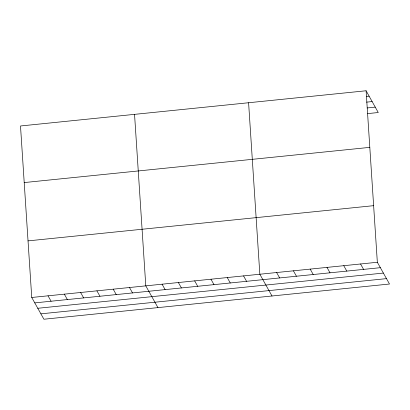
<?xml version="1.0" encoding="UTF-8"?>
<svg xmlns="http://www.w3.org/2000/svg" width="410" height="410" viewBox="0 0 410 410"><rect width="100%" height="100%" fill="white"/><g stroke="black" fill="none" stroke-linecap="round" stroke-linejoin="round"><path stroke-width="0.61" d="M366.099 90.769L20.5 125.978L31.744 297.476L43.901 319.231L389.5 284.022L377.338 262.267L366.099 90.769L378.256 112.524L367.688 113.601M366.637 96.432L369.123 96.181M366.54 102.141L372.136 101.572M367.16 107.953L375.242 107.128M24.21 182.573L369.81 147.364M28.034 240.88L373.633 205.671M31.744 297.476L377.338 262.267M34.768 302.887L380.367 267.679M37.781 308.284L383.381 273.075M40.887 313.84L386.486 278.631M360.554 263.978L363.578 269.39M343.77 265.69L346.793 271.102M326.98 267.397L330.009 272.809M310.196 269.109L313.219 274.521M293.411 270.82L296.435 276.232M276.622 272.527L279.646 277.939M271.994 295.994L259.837 274.239L248.593 102.736M243.545 275.899L246.569 281.311M227.253 277.56L230.276 282.972M210.96 279.22L213.984 284.632M194.668 280.881L197.692 286.288M178.376 282.536L181.399 287.948M162.083 284.197L165.107 289.609M157.947 307.613L145.791 285.857L134.547 114.359M129.498 287.518L132.522 292.93M113.206 289.178L116.23 294.59M96.914 290.839L99.937 296.251M80.621 292.499L83.645 297.911M64.329 294.154L67.353 299.566M48.037 295.815L51.06 301.227"/></g></svg>
